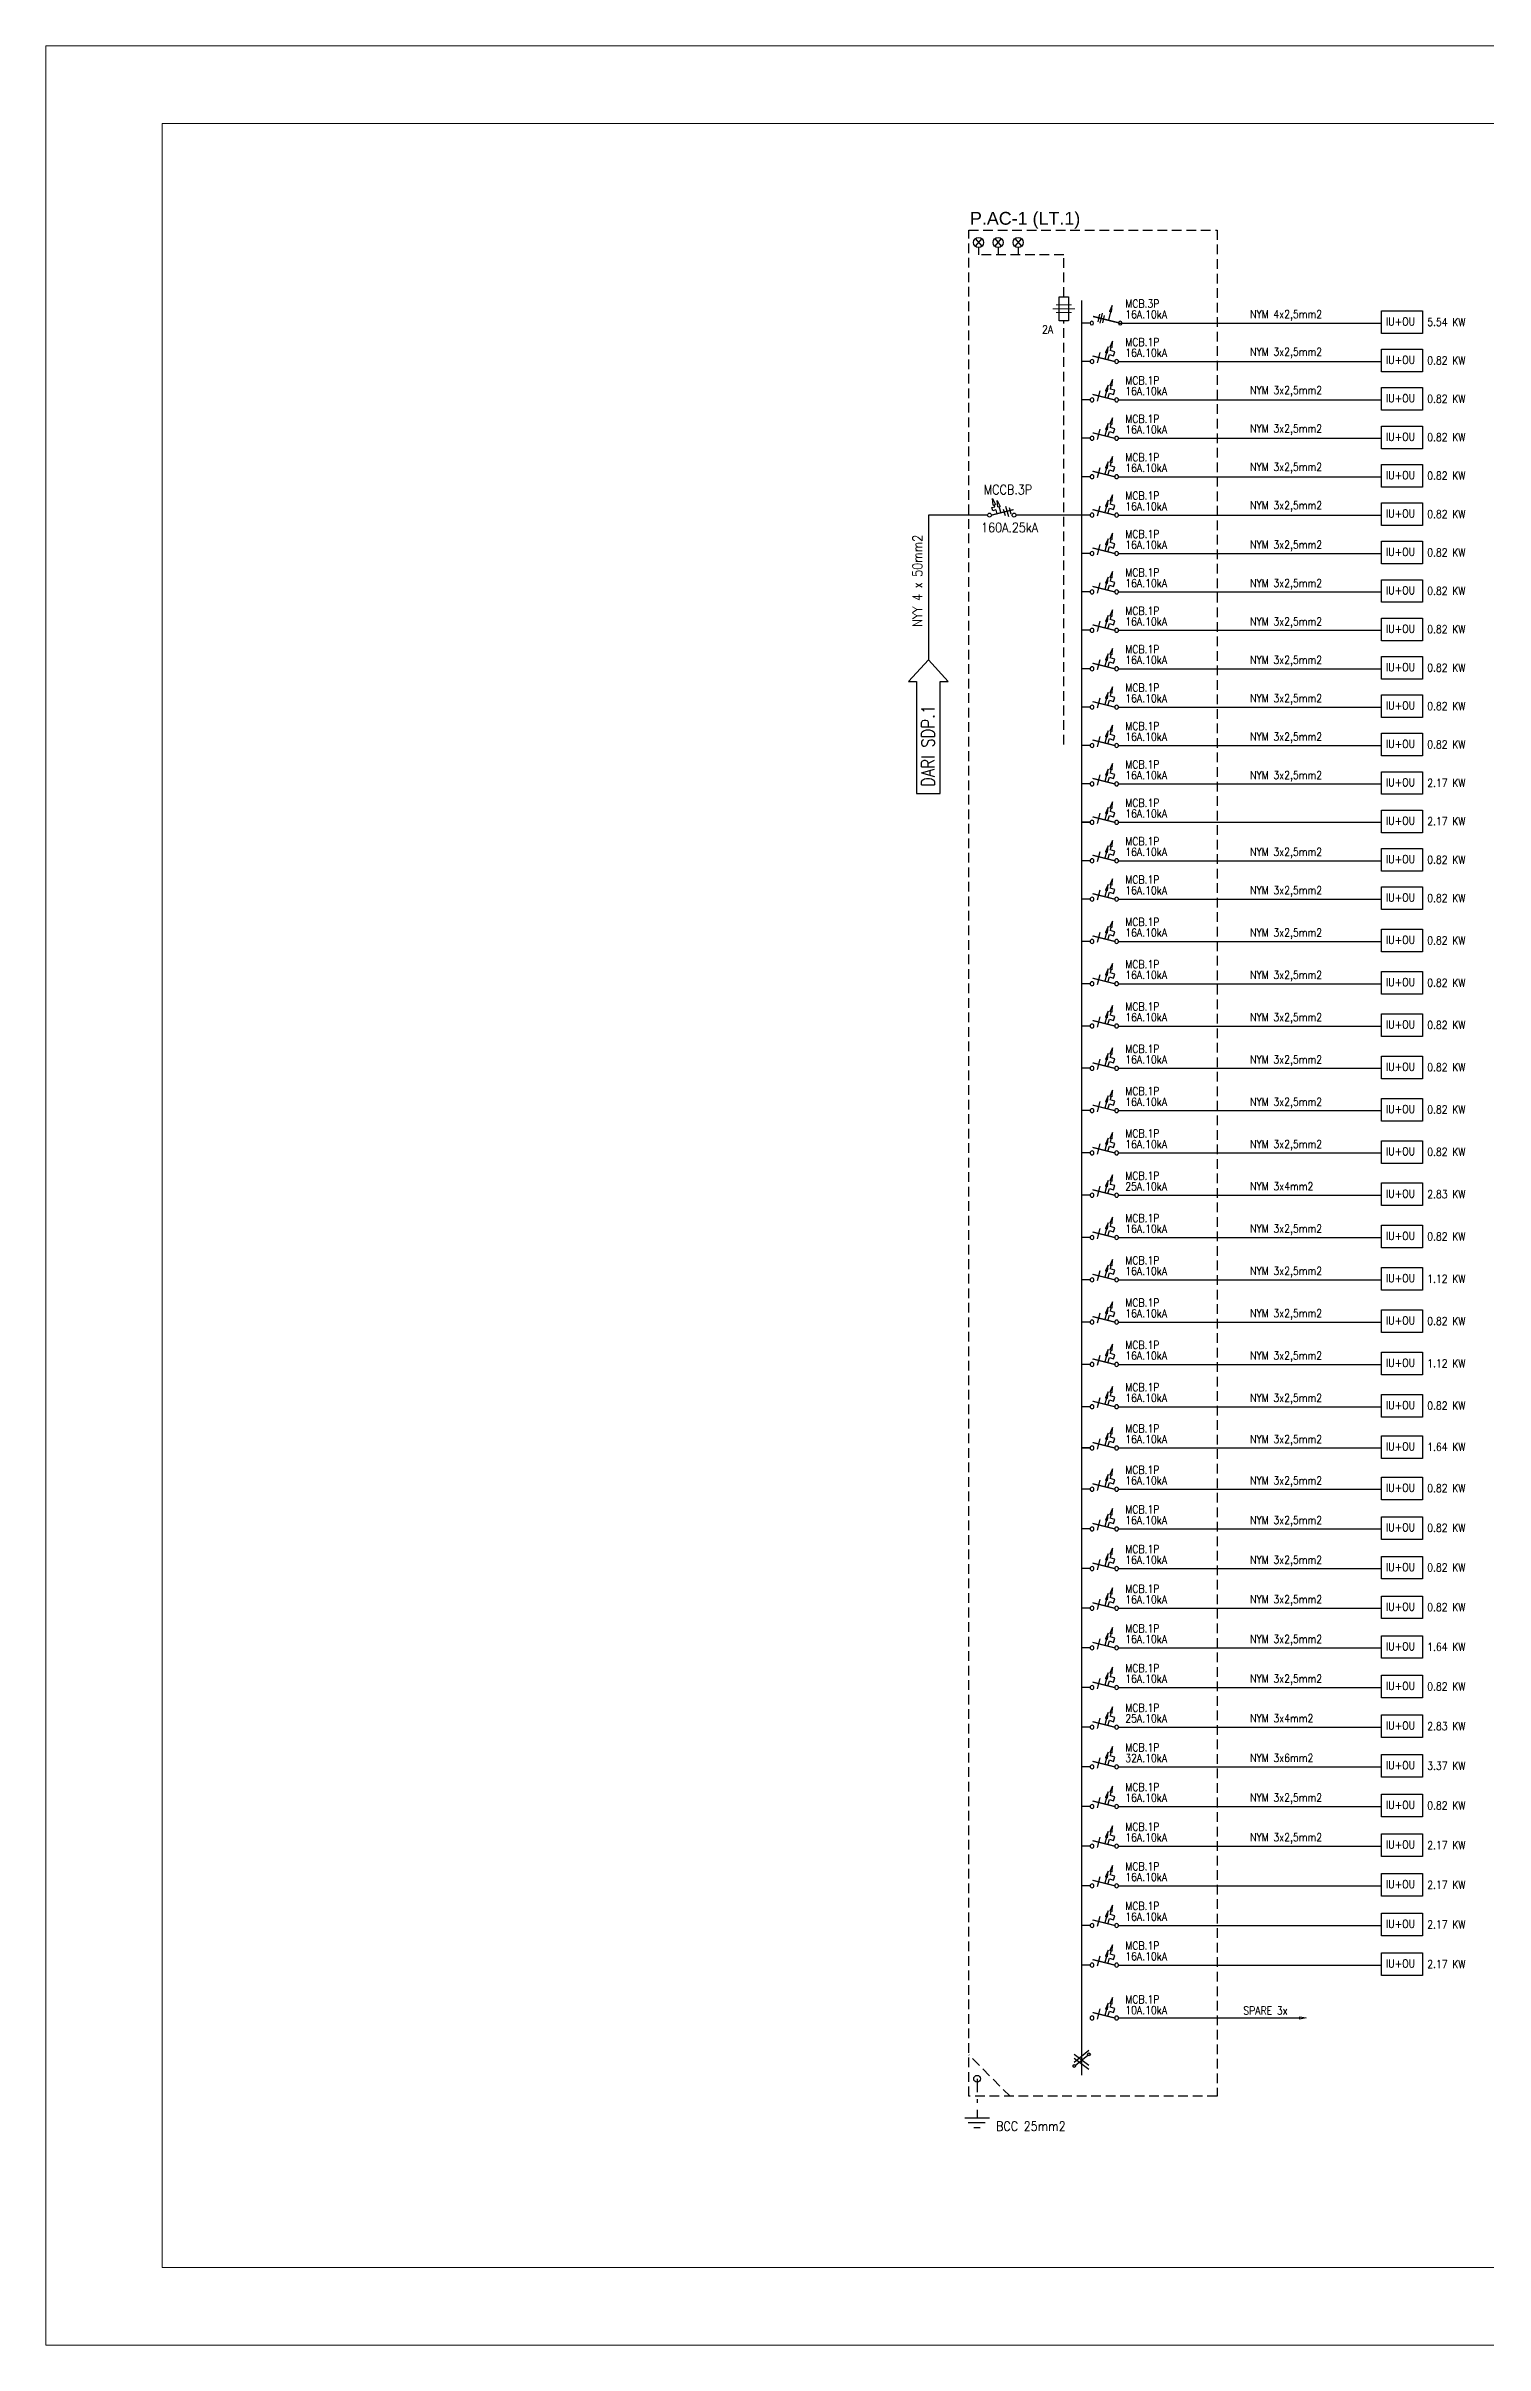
# Model space of a CAD drawing. Header units: inches. Extents: x 31310 to 32350, y 3900 to 5049.
# Drawn here: x 31918.7 to 31955.8, y 4480.9 to 4540.3 of the extents above; entities that cross this region are included whole.
import ezdxf

# ---------------------------------------------------------------- set-up
doc = ezdxf.new("R2010")
doc.units = ezdxf.units.IN
doc.header["$MEASUREMENT"] = 0
doc.linetypes.add('DASHDOT', pattern=[1, 0.5, -0.25, 0, -0.25])
doc.linetypes.add('HIDDEN', pattern=[0.375, 0.25, -0.125])
for name, color, linetype in [('-KOP', 7, 'Continuous'), ('-LINE', 1, 'Continuous'), ('-TXT', 7, 'Continuous'), ('WIRING', 4, 'Continuous')]:
    doc.layers.add(name, color=color, linetype=linetype)
doc.layers.add('-LAMP', color=1, linetype='Continuous', lineweight=18, true_color=0xff0a0a)
doc.layers.add('A-FURN-EQPM', color=177, linetype='Continuous', lineweight=0)
doc.layers.add('US-Elevation', color=9, linetype='Continuous', lineweight=5)
doc.styles.add('ARIAL', font='arial.ttf')
doc.styles.add('TXT', font='romans.shx', dxfattribs={"width": 0.85, "height": 0.25})

# ---------------------------------------------------------------- blocks, each defined once
blk = doc.blocks.new('_ClosedBlank')
at = {"color": 0, "linetype": 'ByBlock', "lineweight": -2}
for p, q in [((-1, 0.17), (0, 0)), ((-1, 0.17), (-1, -0.17)), ((0, 0), (-1, -0.17))]:
    blk.add_line(p, q, dxfattribs=at)
blk = doc.blocks.new('-MCB1PH')
at = {"layer": '-LINE', "color": 7}
for p, q in [((0.12, 0.299), (0.262, 0.34)), ((0.153, 0.172), (0.12, 0.299)), ((0.287, 0.215), (0.153, 0.172)), ((0.334, 0.053), (0.287, 0.215))]:
    blk.add_line(p, q, dxfattribs=at)
blk.add_lwpolyline([(0.237, 0.444), (0.262, 0.34)], dxfattribs=at)
at = {"layer": 'WIRING', "color": 7}
blk.add_line((0.585, 0.282), (0.673, -0.037), dxfattribs=at)
at = {"layer": 'WIRING', "const_width": 0.04}
blk.add_lwpolyline([(0.121, 0), (0.813, 0.173)], dxfattribs=at)
at = {"layer": 'WIRING', "color": 7}
blk.add_lwpolyline([(0.379, 0.269), (0.432, 0.078)], dxfattribs=at)
at = {"layer": 'WIRING'}
for centre in [(0.06, 0), (0.828, 0)]:
    blk.add_circle(centre, 0.0605, dxfattribs=at)
at = {"layer": '-LINE', "color": 7, "xscale": 0.1984500000224796, "yscale": 0.1984500000224796, "zscale": 0.1984500000224796, "rotation": 103.8965061108656}
blk.add_blockref('_ClosedBlank', (0.189, 0.636), dxfattribs=at)
at = {"layer": 'WIRING', "color": 7, "xscale": 0.1999999999999972, "yscale": 0.1999999999999972, "zscale": 0.1999999999999972, "rotation": 105.3991931955513}
blk.add_blockref('_ClosedBlank', (0.326, 0.462), dxfattribs=at)
blk = doc.blocks.new('-MCCB')
at = {"layer": 'WIRING', "color": 7}
for p, q in [((0.136, 0.233), (0.229, 0.258)), ((0.163, 0.134), (0.136, 0.233)), ((0.256, 0.16), (0.163, 0.134)), ((0.229, 0.258), (0.211, 0.322)), ((0.49, 0.19), (0.546, -0.013)), ((0.563, 0.278), (0.651, -0.04)), ((0.672, 0.24), (0.727, 0.037))]:
    blk.add_line(p, q, dxfattribs=at)
at = {"layer": 'WIRING', "const_width": 0.04}
blk.add_lwpolyline([(0.121, 0), (0.813, 0.173)], dxfattribs=at)
at = {"layer": 'WIRING', "color": 7}
for points in [[(0.256, 0.16), (0.288, 0.044)], [(0.357, 0.266), (0.41, 0.074)]]:
    blk.add_lwpolyline(points, dxfattribs=at)
at = {"layer": 'WIRING'}
for centre in [(0.06, 0), (0.828, 0)]:
    blk.add_circle(centre, 0.0605, dxfattribs=at)
at = {"layer": 'WIRING', "color": 7, "xscale": 0.1999999999999972, "yscale": 0.1999999999999972, "zscale": 0.1999999999999972, "rotation": 105.3991931955513}
for p in [(0.158, 0.515), (0.304, 0.458)]:
    blk.add_blockref('_ClosedBlank', p, dxfattribs=at)
blk = doc.blocks.new('-mcb3p')
at = {"layer": '-LINE', "color": 7}
for p, q in [((0.485, 0.007), (0.434, 0.215)), ((0.556, -0.004), (0.487, 0.275)), ((0.614, 0.038), (0.563, 0.247))]:
    blk.add_line(p, q, dxfattribs=at)
at = {"layer": '-LINE', "color": 2, "const_width": 0.04}
blk.add_lwpolyline([(0.049, 0.01), (0.755, 0.185)], dxfattribs=at)
at = {"layer": '-LINE', "color": 7}
blk.add_lwpolyline([(0.269, 0.31), (0.326, 0.079)], dxfattribs=at)
at = {"layer": '-LINE', "color": 2}
for centre in [(0, 0), (0.787, 0)]:
    blk.add_circle(centre, 0.05, dxfattribs=at)
at = {"layer": '-LINE', "color": 7, "xscale": 0.1800000000000017, "yscale": 0.1800000000000017, "zscale": 0.1800000000000017, "rotation": 103.8965061037899}
blk.add_blockref('_ClosedBlank', (0.226, 0.485), dxfattribs=at)
blk = doc.blocks.new('erthrhhrthre')
for p, q in [((-229.505, 130.043), (-229.505, 40.943)), ((-103.505, 130.043), (-229.505, 130.043)), ((-229.505, 40.943), (-103.505, 40.943))]:
    blk.add_line(p, q)
at = {"color": 5}
for p, q in [((-225.005, 127.043), (-225.005, 43.943)), ((-106.505, 127.043), (-225.005, 127.043)), ((-225.005, 43.943), (-106.505, 43.943))]:
    blk.add_line(p, q, dxfattribs=at)
at = {"layer": 'A-FURN-EQPM', "color": 0, "linetype": 'ByBlock', "lineweight": -2, "ltscale": 0.25}
blk.add_lwpolyline([(-229.505, 40.943), (-103.505, 40.943), (-103.505, 130.043), (-229.505, 130.043)], close=True, dxfattribs=at)

msp = doc.modelspace()

# ---------------------------------------------------------------- linework, layer by layer
at = {"layer": '-LAMP', "color": 7}
for p, q in [((31944.673, 4533.497), (31945.241, 4533.497)), ((31944.758, 4533.596), (31945.156, 4533.596)), ((31944.758, 4533.399), (31945.156, 4533.399))]:
    msp.add_line(p, q, dxfattribs=at)
at = {"layer": '-LINE', "color": 8}
for p, q in [((31942.671, 4535.31), (31942.838, 4535.112)), ((31942.838, 4535.31), (31942.671, 4535.112)), ((31943.342, 4535.31), (31943.175, 4535.112)), ((31943.175, 4535.31), (31943.342, 4535.112)), ((31943.695, 4535.31), (31943.862, 4535.112)), ((31943.862, 4535.31), (31943.695, 4535.112))]:
    msp.add_line(p, q, dxfattribs=at)
at = {"layer": '-LINE', "color": 7, "linetype": 'HIDDEN'}
for p, q in [((31942.755, 4535.081), (31942.755, 4534.889)), ((31944.957, 4534.889), (31942.755, 4534.889)), ((31943.258, 4535.081), (31943.258, 4534.889)), ((31943.779, 4535.081), (31943.779, 4534.889)), ((31944.957, 4533.808), (31944.957, 4534.889)), ((31944.957, 4522.243), (31944.957, 4533.187)), ((31943.57, 4487.313), (31942.5, 4488.387))]:
    msp.add_line(p, q, dxfattribs=at)
at = {"layer": '-LINE', "color": 7}
for p, q in [((31945.228, 4488.199), (31945.607, 4488.501)), ((31945.228, 4488.405), (31945.607, 4488.121)), ((31945.228, 4488.302), (31945.607, 4488.018)), ((31945.256, 4488.119), (31945.579, 4488.376)), ((31942.402, 4486.757), (31943.035, 4486.757)), ((31942.49, 4486.635), (31942.926, 4486.635)), ((31942.628, 4486.51), (31942.799, 4486.51))]:
    msp.add_line(p, q, dxfattribs=at)
at = {"layer": '-LINE', "color": 7, "linetype": 'DASHDOT', "ltscale": 0.7}
msp.add_line((31942.718, 4487.766), (31942.718, 4486.757), dxfattribs=at)
at = {"layer": '-LINE', "color": 7, "linetype": 'HIDDEN'}
msp.add_lwpolyline([(31942.5, 4535.529), (31948.915, 4535.529), (31948.915, 4487.313), (31942.5, 4487.313)], close=True, dxfattribs=at)
at = {"layer": '-LINE'}
msp.add_lwpolyline([(31944.836, 4533.808), (31945.078, 4533.808), (31945.078, 4533.187), (31944.836, 4533.187)], close=True, dxfattribs=at)
msp.add_lwpolyline([(31941.459, 4524.426), (31940.945, 4523.865), (31941.151, 4523.865), (31941.151, 4520.972), (31941.766, 4520.972), (31941.766, 4523.865), (31941.973, 4523.865), (31941.459, 4524.426)], dxfattribs=at)
for centre in [(31942.755, 4535.211), (31943.258, 4535.211), (31943.779, 4535.211)]:
    msp.add_circle(centre, 0.13, dxfattribs=at)
at = {"layer": '-LINE', "color": 7}
for centre in [(31945.607, 4488.398), (31945.228, 4488.096)]:
    msp.add_circle(centre, 0.0355, dxfattribs=at)
at = {"layer": '-LINE', "color": 7, "linetype": 'Continuous', "ltscale": 0.7}
msp.add_circle((31942.718, 4487.766), 0.0888, dxfattribs=at)
at = {"layer": 'WIRING', "color": 7}
for p, q in [((31945.63, 4533.127), (31945.411, 4533.127)), ((31945.637, 4533.127), (31945.417, 4533.127)), ((31946.371, 4533.127), (31953.162, 4533.127)), ((31945.637, 4532.135), (31945.417, 4532.135)), ((31946.371, 4532.135), (31953.162, 4532.135)), ((31945.637, 4531.143), (31945.417, 4531.143)), ((31946.371, 4531.143), (31953.162, 4531.143)), ((31945.637, 4530.151), (31945.417, 4530.151)), ((31946.371, 4530.151), (31953.162, 4530.151)), ((31945.637, 4529.158), (31945.417, 4529.158)), ((31946.371, 4529.158), (31953.162, 4529.158)), ((31945.637, 4528.166), (31945.417, 4528.166)), ((31946.371, 4528.166), (31953.162, 4528.166)), ((31945.637, 4527.174), (31945.417, 4527.174)), ((31946.371, 4527.174), (31953.162, 4527.174)), ((31945.637, 4526.182), (31945.417, 4526.182)), ((31946.371, 4526.182), (31953.162, 4526.182)), ((31945.637, 4525.19), (31945.417, 4525.19)), ((31946.371, 4525.19), (31953.162, 4525.19)), ((31945.63, 4524.197), (31945.411, 4524.197)), ((31945.637, 4524.197), (31945.417, 4524.197)), ((31945.637, 4524.197), (31945.417, 4524.197)), ((31945.637, 4524.197), (31945.417, 4524.197)), ((31946.371, 4524.197), (31953.162, 4524.197)), ((31945.63, 4523.205), (31945.411, 4523.205)), ((31945.637, 4523.205), (31945.417, 4523.205)), ((31945.637, 4523.205), (31945.417, 4523.205)), ((31945.637, 4523.205), (31945.417, 4523.205)), ((31946.371, 4523.205), (31953.162, 4523.205)), ((31945.63, 4522.213), (31945.411, 4522.213)), ((31945.637, 4522.213), (31945.417, 4522.213)), ((31945.637, 4522.213), (31945.417, 4522.213)), ((31945.637, 4522.213), (31945.417, 4522.213)), ((31946.371, 4522.213), (31953.162, 4522.213)), ((31945.63, 4521.221), (31945.411, 4521.221)), ((31945.637, 4521.221), (31945.417, 4521.221)), ((31945.637, 4521.221), (31945.417, 4521.221)), ((31945.637, 4521.221), (31945.417, 4521.221)), ((31946.371, 4521.221), (31953.162, 4521.221)), ((31945.63, 4520.228), (31945.411, 4520.228)), ((31945.637, 4520.229), (31945.417, 4520.229)), ((31945.637, 4520.229), (31945.417, 4520.229)), ((31945.637, 4520.229), (31945.417, 4520.229)), ((31946.371, 4520.229), (31953.162, 4520.229)), ((31945.63, 4519.236), (31945.411, 4519.236)), ((31945.637, 4519.236), (31945.417, 4519.236)), ((31945.637, 4519.236), (31945.417, 4519.236)), ((31945.637, 4519.236), (31945.417, 4519.236)), ((31946.371, 4519.236), (31953.162, 4519.236)), ((31945.63, 4518.244), (31945.411, 4518.244)), ((31945.637, 4518.244), (31945.417, 4518.244)), ((31945.637, 4518.244), (31945.417, 4518.244)), ((31945.637, 4518.244), (31945.417, 4518.244)), ((31946.371, 4518.244), (31953.162, 4518.244)), ((31945.63, 4517.151), (31945.411, 4517.151)), ((31945.637, 4517.151), (31945.417, 4517.151)), ((31945.637, 4517.151), (31945.417, 4517.151)), ((31945.637, 4517.151), (31945.417, 4517.151)), ((31946.371, 4517.151), (31953.162, 4517.151)), ((31945.63, 4516.058), (31945.411, 4516.058)), ((31945.637, 4516.059), (31945.417, 4516.059)), ((31945.637, 4516.059), (31945.417, 4516.059)), ((31945.637, 4516.059), (31945.417, 4516.059)), ((31946.371, 4516.059), (31953.162, 4516.059)), ((31945.63, 4514.966), (31945.411, 4514.966)), ((31945.637, 4514.966), (31945.417, 4514.966)), ((31945.637, 4514.966), (31945.417, 4514.966)), ((31945.637, 4514.966), (31945.417, 4514.966)), ((31946.371, 4514.966), (31953.162, 4514.966)), ((31945.63, 4513.873), (31945.411, 4513.873)), ((31945.637, 4513.873), (31945.417, 4513.873)), ((31945.637, 4513.873), (31945.417, 4513.873)), ((31945.637, 4513.873), (31945.417, 4513.873)), ((31946.371, 4513.873), (31953.162, 4513.873)), ((31945.63, 4512.78), (31945.411, 4512.78)), ((31945.637, 4512.78), (31945.417, 4512.78)), ((31945.637, 4512.78), (31945.417, 4512.78)), ((31945.637, 4512.78), (31945.417, 4512.78)), ((31946.371, 4512.78), (31953.162, 4512.78)), ((31945.63, 4511.687), (31945.411, 4511.687)), ((31945.637, 4511.687), (31945.417, 4511.687)), ((31945.637, 4511.687), (31945.417, 4511.687)), ((31945.637, 4511.687), (31945.417, 4511.687)), ((31946.371, 4511.687), (31953.162, 4511.687)), ((31945.63, 4510.594), (31945.411, 4510.594)), ((31945.637, 4510.594), (31945.417, 4510.594)), ((31945.637, 4510.594), (31945.417, 4510.594)), ((31945.637, 4510.594), (31945.417, 4510.594)), ((31946.371, 4510.594), (31953.162, 4510.594)), ((31945.63, 4509.501), (31945.411, 4509.501)), ((31945.637, 4509.502), (31945.417, 4509.502)), ((31945.637, 4509.502), (31945.417, 4509.502)), ((31945.637, 4509.502), (31945.417, 4509.502)), ((31946.371, 4509.502), (31953.162, 4509.502)), ((31945.63, 4508.409), (31945.411, 4508.409)), ((31945.637, 4508.409), (31945.417, 4508.409)), ((31945.637, 4508.409), (31945.417, 4508.409)), ((31945.637, 4508.409), (31945.417, 4508.409)), ((31946.371, 4508.409), (31953.162, 4508.409)), ((31945.63, 4507.316), (31945.411, 4507.316)), ((31945.637, 4507.316), (31945.417, 4507.316)), ((31945.637, 4507.316), (31945.417, 4507.316)), ((31945.637, 4507.316), (31945.417, 4507.316)), ((31946.371, 4507.316), (31953.162, 4507.316)), ((31945.63, 4506.223), (31945.411, 4506.223)), ((31945.637, 4506.223), (31945.417, 4506.223)), ((31945.637, 4506.223), (31945.417, 4506.223)), ((31945.637, 4506.223), (31945.417, 4506.223)), ((31946.371, 4506.223), (31953.162, 4506.223)), ((31945.63, 4505.13), (31945.411, 4505.13)), ((31945.637, 4505.13), (31945.417, 4505.13)), ((31945.637, 4505.13), (31945.417, 4505.13)), ((31945.637, 4505.13), (31945.417, 4505.13)), ((31946.371, 4505.13), (31953.162, 4505.13)), ((31945.63, 4504.063), (31945.411, 4504.063)), ((31945.637, 4504.064), (31945.417, 4504.064)), ((31945.637, 4504.064), (31945.417, 4504.064)), ((31945.637, 4504.064), (31945.417, 4504.064)), ((31946.371, 4504.064), (31953.162, 4504.064)), ((31945.63, 4502.997), (31945.411, 4502.997)), ((31945.637, 4502.997), (31945.417, 4502.997)), ((31945.637, 4502.997), (31945.417, 4502.997)), ((31945.637, 4502.997), (31945.417, 4502.997)), ((31946.371, 4502.997), (31953.162, 4502.997)), ((31945.63, 4501.972), (31945.411, 4501.972)), ((31945.637, 4501.972), (31945.417, 4501.972)), ((31945.637, 4501.972), (31945.417, 4501.972)), ((31945.637, 4501.972), (31945.417, 4501.972)), ((31946.371, 4501.972), (31953.162, 4501.972)), ((31945.63, 4500.948), (31945.411, 4500.948)), ((31945.637, 4500.948), (31945.417, 4500.948)), ((31945.637, 4500.948), (31945.417, 4500.948)), ((31945.637, 4500.948), (31945.417, 4500.948)), ((31946.371, 4500.948), (31953.162, 4500.948)), ((31945.63, 4499.923), (31945.411, 4499.923)), ((31945.637, 4499.923), (31945.417, 4499.923)), ((31945.637, 4499.923), (31945.417, 4499.923)), ((31945.637, 4499.923), (31945.417, 4499.923)), ((31946.371, 4499.923), (31953.162, 4499.923)), ((31945.63, 4498.899), (31945.411, 4498.899)), ((31945.637, 4498.899), (31945.417, 4498.899)), ((31945.637, 4498.899), (31945.417, 4498.899)), ((31945.637, 4498.899), (31945.417, 4498.899)), ((31946.371, 4498.899), (31953.162, 4498.899)), ((31945.63, 4497.874), (31945.411, 4497.874)), ((31945.637, 4497.874), (31945.417, 4497.874)), ((31945.637, 4497.874), (31945.417, 4497.874)), ((31945.637, 4497.874), (31945.417, 4497.874)), ((31946.371, 4497.874), (31953.162, 4497.874)), ((31945.63, 4496.849), (31945.411, 4496.849)), ((31945.637, 4496.85), (31945.417, 4496.85)), ((31945.637, 4496.85), (31945.417, 4496.85)), ((31945.637, 4496.85), (31945.417, 4496.85)), ((31946.371, 4496.85), (31953.162, 4496.85)), ((31945.63, 4495.825), (31945.411, 4495.825)), ((31945.637, 4495.825), (31945.417, 4495.825)), ((31945.637, 4495.825), (31945.417, 4495.825)), ((31945.637, 4495.825), (31945.417, 4495.825)), ((31946.371, 4495.825), (31953.162, 4495.825)), ((31945.63, 4494.8), (31945.411, 4494.8)), ((31945.637, 4494.801), (31945.417, 4494.801)), ((31945.637, 4494.801), (31945.417, 4494.801)), ((31945.637, 4494.801), (31945.417, 4494.801)), ((31946.371, 4494.801), (31953.162, 4494.801)), ((31945.63, 4493.776), (31945.411, 4493.776)), ((31945.637, 4493.776), (31945.417, 4493.776)), ((31945.637, 4493.776), (31945.417, 4493.776)), ((31945.637, 4493.776), (31945.417, 4493.776)), ((31946.371, 4493.776), (31953.162, 4493.776)), ((31945.63, 4492.751), (31945.411, 4492.751)), ((31945.637, 4492.752), (31945.417, 4492.752)), ((31945.637, 4492.752), (31945.417, 4492.752)), ((31945.637, 4492.752), (31945.417, 4492.752)), ((31946.371, 4492.752), (31953.162, 4492.752)), ((31945.63, 4491.727), (31945.411, 4491.727)), ((31945.637, 4491.727), (31945.417, 4491.727)), ((31945.637, 4491.727), (31945.417, 4491.727)), ((31945.637, 4491.727), (31945.417, 4491.727)), ((31946.371, 4491.727), (31953.162, 4491.727)), ((31945.63, 4490.702), (31945.411, 4490.702)), ((31945.637, 4490.703), (31945.417, 4490.703)), ((31945.637, 4490.703), (31945.417, 4490.703)), ((31945.637, 4490.703), (31945.417, 4490.703)), ((31946.371, 4490.703), (31953.162, 4490.703)), ((31946.371, 4489.337), (31951.051, 4489.337))]:
    msp.add_line(p, q, dxfattribs=at)
at = {"layer": 'WIRING'}
for p, q in [((31942.987, 4528.166), (31941.459, 4528.166)), ((31941.459, 4528.166), (31941.459, 4524.426)), ((31945.417, 4528.166), (31943.722, 4528.166))]:
    msp.add_line(p, q, dxfattribs=at)
at = {"layer": 'WIRING', "const_width": 0.0331}
msp.add_lwpolyline([(31945.417, 4533.715), (31945.417, 4487.857)], dxfattribs=at)
at = {"layer": 'WIRING'}
for points in [[(31953.162, 4533.443), (31954.22, 4533.443), (31954.22, 4532.858), (31953.162, 4532.858)], [(31953.162, 4532.451), (31954.22, 4532.451), (31954.22, 4531.866), (31953.162, 4531.866)], [(31953.162, 4531.459), (31954.22, 4531.459), (31954.22, 4530.874), (31953.162, 4530.874)], [(31953.162, 4530.466), (31954.22, 4530.466), (31954.22, 4529.882), (31953.162, 4529.882)], [(31953.162, 4529.474), (31954.22, 4529.474), (31954.22, 4528.889), (31953.162, 4528.889)], [(31953.162, 4528.482), (31954.22, 4528.482), (31954.22, 4527.897), (31953.162, 4527.897)], [(31953.162, 4527.49), (31954.22, 4527.49), (31954.22, 4526.905), (31953.162, 4526.905)], [(31953.162, 4526.498), (31954.22, 4526.498), (31954.22, 4525.913), (31953.162, 4525.913)], [(31953.162, 4525.505), (31954.22, 4525.505), (31954.22, 4524.921), (31953.162, 4524.921)], [(31953.162, 4524.513), (31954.22, 4524.513), (31954.22, 4523.928), (31953.162, 4523.928)], [(31953.162, 4523.521), (31954.22, 4523.521), (31954.22, 4522.936), (31953.162, 4522.936)], [(31953.162, 4522.529), (31954.22, 4522.529), (31954.22, 4521.944), (31953.162, 4521.944)], [(31953.162, 4521.537), (31954.22, 4521.537), (31954.22, 4520.952), (31953.162, 4520.952)], [(31953.162, 4520.544), (31954.22, 4520.544), (31954.22, 4519.96), (31953.162, 4519.96)], [(31953.162, 4519.552), (31954.22, 4519.552), (31954.22, 4518.967), (31953.162, 4518.967)], [(31953.162, 4518.56), (31954.22, 4518.56), (31954.22, 4517.975), (31953.162, 4517.975)], [(31953.162, 4517.467), (31954.22, 4517.467), (31954.22, 4516.882), (31953.162, 4516.882)], [(31953.162, 4516.374), (31954.22, 4516.374), (31954.22, 4515.79), (31953.162, 4515.79)], [(31953.162, 4515.281), (31954.22, 4515.281), (31954.22, 4514.697), (31953.162, 4514.697)], [(31953.162, 4514.189), (31954.22, 4514.189), (31954.22, 4513.604), (31953.162, 4513.604)], [(31953.162, 4513.096), (31954.22, 4513.096), (31954.22, 4512.511), (31953.162, 4512.511)], [(31953.162, 4512.003), (31954.22, 4512.003), (31954.22, 4511.418), (31953.162, 4511.418)], [(31953.162, 4510.91), (31954.22, 4510.91), (31954.22, 4510.325), (31953.162, 4510.325)], [(31953.162, 4509.817), (31954.22, 4509.817), (31954.22, 4509.233), (31953.162, 4509.233)], [(31953.162, 4508.725), (31954.22, 4508.725), (31954.22, 4508.14), (31953.162, 4508.14)], [(31953.162, 4507.632), (31954.22, 4507.632), (31954.22, 4507.047), (31953.162, 4507.047)], [(31953.162, 4506.539), (31954.22, 4506.539), (31954.22, 4505.954), (31953.162, 4505.954)], [(31953.162, 4505.446), (31954.22, 4505.446), (31954.22, 4504.861), (31953.162, 4504.861)], [(31953.162, 4504.379), (31954.22, 4504.379), (31954.22, 4503.795), (31953.162, 4503.795)], [(31953.162, 4503.312), (31954.22, 4503.312), (31954.22, 4502.728), (31953.162, 4502.728)], [(31953.162, 4502.288), (31954.22, 4502.288), (31954.22, 4501.703), (31953.162, 4501.703)], [(31953.162, 4501.263), (31954.22, 4501.263), (31954.22, 4500.679), (31953.162, 4500.679)], [(31953.162, 4500.239), (31954.22, 4500.239), (31954.22, 4499.654), (31953.162, 4499.654)], [(31953.162, 4499.214), (31954.22, 4499.214), (31954.22, 4498.63), (31953.162, 4498.63)], [(31953.162, 4498.19), (31954.22, 4498.19), (31954.22, 4497.605), (31953.162, 4497.605)], [(31953.162, 4497.165), (31954.22, 4497.165), (31954.22, 4496.581), (31953.162, 4496.581)], [(31953.162, 4496.141), (31954.22, 4496.141), (31954.22, 4495.556), (31953.162, 4495.556)], [(31953.162, 4495.116), (31954.22, 4495.116), (31954.22, 4494.532), (31953.162, 4494.532)], [(31953.162, 4494.092), (31954.22, 4494.092), (31954.22, 4493.507), (31953.162, 4493.507)], [(31953.162, 4493.067), (31954.22, 4493.067), (31954.22, 4492.483), (31953.162, 4492.483)], [(31953.162, 4492.043), (31954.22, 4492.043), (31954.22, 4491.458), (31953.162, 4491.458)], [(31953.162, 4491.018), (31954.22, 4491.018), (31954.22, 4490.434), (31953.162, 4490.434)]]:
    msp.add_lwpolyline(points, close=True, dxfattribs=at)

# ---------------------------------------------------------------- block references
at = {"layer": '-LINE', "xscale": -0.9334688790858272, "yscale": 0.9334688790869669, "zscale": 0.9334688790869499}
msp.add_blockref('-mcb3p', (31946.415, 4533.127), dxfattribs=at)
at = {"layer": 'US-Elevation', "color": 1, "xscale": 0.6666666666678794, "yscale": 0.6666666666678794, "zscale": 0.6666666666678794}
msp.add_blockref('erthrhhrthre', (32071.663, 4453.592), dxfattribs=at)
at = {"layer": 'WIRING'}
for name, p, xscale, yscale, zscale in [('-MCB1PH', (31946.371, 4532.135), -0.8268396392139225, 0.8268396392139225, 0.8268396392139225), ('-MCB1PH', (31946.371, 4531.143), -0.8268396392139225, 0.8268396392139225, 0.8268396392139225), ('-MCB1PH', (31946.371, 4530.151), -0.8268396392139225, 0.8268396392139225, 0.8268396392139225), ('-MCB1PH', (31946.371, 4529.158), -0.8268396392139225, 0.8268396392139225, 0.8268396392139225), ('-MCB1PH', (31946.371, 4528.166), -0.8268396392139225, 0.8268396392139225, 0.8268396392139225), ('-MCCB', (31942.987, 4528.166), 0.8268396392139225, 0.8268396392139225, 0.8268396392139225), ('-MCB1PH', (31946.371, 4527.174), -0.8268396392139225, 0.8268396392139225, 0.8268396392139225), ('-MCB1PH', (31946.371, 4526.182), -0.8268396392139225, 0.8268396392139225, 0.8268396392139225), ('-MCB1PH', (31946.371, 4525.19), -0.8268396392139225, 0.8268396392139225, 0.8268396392139225), ('-MCB1PH', (31946.371, 4524.197), -0.8268396392139225, 0.8268396392139225, 0.8268396392139225), ('-MCB1PH', (31946.371, 4523.205), -0.8268396392139225, 0.8268396392139225, 0.8268396392139225), ('-MCB1PH', (31946.371, 4522.213), -0.8268396392139225, 0.8268396392139225, 0.8268396392139225), ('-MCB1PH', (31946.371, 4521.221), -0.8268396392139225, 0.8268396392139225, 0.8268396392139225), ('-MCB1PH', (31946.371, 4520.229), -0.8268396392139225, 0.8268396392139225, 0.8268396392139225), ('-MCB1PH', (31946.371, 4519.236), -0.8268396392139225, 0.8268396392139225, 0.8268396392139225), ('-MCB1PH', (31946.371, 4518.244), -0.8268396392139225, 0.8268396392139225, 0.8268396392139225), ('-MCB1PH', (31946.371, 4517.151), -0.8268396392139225, 0.8268396392139225, 0.8268396392139225), ('-MCB1PH', (31946.371, 4516.059), -0.8268396392139225, 0.8268396392139225, 0.8268396392139225), ('-MCB1PH', (31946.371, 4514.966), -0.8268396392139225, 0.8268396392139225, 0.8268396392139225), ('-MCB1PH', (31946.371, 4513.873), -0.8268396392139225, 0.8268396392139225, 0.8268396392139225), ('-MCB1PH', (31946.371, 4512.78), -0.8268396392139225, 0.8268396392139225, 0.8268396392139225), ('-MCB1PH', (31946.371, 4511.687), -0.8268396392139225, 0.8268396392139225, 0.8268396392139225), ('-MCB1PH', (31946.371, 4510.594), -0.8268396392139225, 0.8268396392139225, 0.8268396392139225), ('-MCB1PH', (31946.371, 4509.502), -0.8268396392139225, 0.8268396392139225, 0.8268396392139225), ('-MCB1PH', (31946.371, 4508.409), -0.8268396392139225, 0.8268396392139225, 0.8268396392139225), ('-MCB1PH', (31946.371, 4507.316), -0.8268396392139225, 0.8268396392139225, 0.8268396392139225), ('-MCB1PH', (31946.371, 4506.223), -0.8268396392139225, 0.8268396392139225, 0.8268396392139225), ('-MCB1PH', (31946.371, 4505.13), -0.8268396392139225, 0.8268396392139225, 0.8268396392139225), ('-MCB1PH', (31946.371, 4504.064), -0.8268396392139225, 0.8268396392139225, 0.8268396392139225), ('-MCB1PH', (31946.371, 4502.997), -0.8268396392139225, 0.8268396392139225, 0.8268396392139225), ('-MCB1PH', (31946.371, 4501.972), -0.8268396392139225, 0.8268396392139225, 0.8268396392139225), ('-MCB1PH', (31946.371, 4500.948), -0.8268396392139225, 0.8268396392139225, 0.8268396392139225), ('-MCB1PH', (31946.371, 4499.923), -0.8268396392139225, 0.8268396392139225, 0.8268396392139225), ('-MCB1PH', (31946.371, 4498.899), -0.8268396392139225, 0.8268396392139225, 0.8268396392139225), ('-MCB1PH', (31946.371, 4497.874), -0.8268396392139225, 0.8268396392139225, 0.8268396392139225), ('-MCB1PH', (31946.371, 4496.85), -0.8268396392139225, 0.8268396392139225, 0.8268396392139225), ('-MCB1PH', (31946.371, 4495.825), -0.8268396392139225, 0.8268396392139225, 0.8268396392139225), ('-MCB1PH', (31946.371, 4494.801), -0.8268396392139225, 0.8268396392139225, 0.8268396392139225), ('-MCB1PH', (31946.371, 4493.776), -0.8268396392139225, 0.8268396392139225, 0.8268396392139225), ('-MCB1PH', (31946.371, 4492.752), -0.8268396392139225, 0.8268396392139225, 0.8268396392139225), ('-MCB1PH', (31946.371, 4491.727), -0.8268396392139225, 0.8268396392139225, 0.8268396392139225), ('-MCB1PH', (31946.371, 4490.703), -0.8268396392139225, 0.8268396392139225, 0.8268396392139225), ('-MCB1PH', (31946.371, 4489.337), -0.8268396392139225, 0.8268396392139225, 0.8268396392139225), ('_ClosedBlank', (31951.216, 4489.337), 0.1653679277937537, 0.1653679277937537, 0.1653679277937537)]:
    msp.add_blockref(name, p, dxfattribs=dict(at, xscale=xscale, yscale=yscale, zscale=zscale))

# ---------------------------------------------------------------- texts
at = {"layer": '-KOP', "color": 2, "ltscale": 0.5, "style": 'ARIAL'}
msp.add_text('P.AC-1 (LT.1)', height=0.33074, dxfattribs=at).set_placement((31942.532, 4535.669))
at = {"layer": '-TXT', "style": 'TXT', "width": 0.85}
for s, height, p in [('MCB.3P', 0.2067, (31946.546, 4533.527)), ('16A.10kA', 0.2067, (31946.546, 4533.25)), ('NYM 4x2,5mm2', 0.20671, (31949.77, 4533.254)), ('2A', 0.2067, (31944.396, 4532.861)), ('IU+OU', 0.2067, (31953.278, 4533.064)), ('5.54 KW', 0.2067, (31954.346, 4533.051)), ('MCB.1P', 0.2067, (31946.546, 4532.535)), ('16A.10kA', 0.2067, (31946.546, 4532.258)), ('NYM 3x2,5mm2', 0.20671, (31949.77, 4532.285)), ('IU+OU', 0.2067, (31953.278, 4532.072)), ('0.82 KW ', 0.2067, (31954.346, 4532.059)), ('MCB.1P', 0.2067, (31946.546, 4531.542)), ('16A.10kA', 0.2067, (31946.546, 4531.266)), ('NYM 3x2,5mm2', 0.20671, (31949.77, 4531.293)), ('IU+OU', 0.2067, (31953.278, 4531.08)), ('0.82 KW ', 0.2067, (31954.346, 4531.067)), ('MCB.1P', 0.2067, (31946.546, 4530.55)), ('16A.10kA', 0.2067, (31946.546, 4530.274)), ('NYM 3x2,5mm2', 0.20671, (31949.77, 4530.3)), ('IU+OU', 0.2067, (31953.278, 4530.087)), ('0.82 KW ', 0.2067, (31954.346, 4530.075)), ('MCB.1P', 0.2067, (31946.546, 4529.558)), ('16A.10kA', 0.2067, (31946.546, 4529.282)), ('NYM 3x2,5mm2', 0.20671, (31949.77, 4529.308)), ('IU+OU', 0.2067, (31953.278, 4529.095)), ('0.82 KW ', 0.2067, (31954.346, 4529.082)), ('MCCB.3P', 0.2481, (31942.891, 4528.7)), ('MCB.1P', 0.2067, (31946.546, 4528.566)), ('16A.10kA', 0.2067, (31946.546, 4528.289)), ('NYM 3x2,5mm2', 0.20671, (31949.77, 4528.316)), ('IU+OU', 0.2067, (31953.278, 4528.103)), ('0.82 KW ', 0.2067, (31954.346, 4528.09)), ('160A.25kA', 0.2481, (31942.82, 4527.722)), ('MCB.1P', 0.2067, (31946.546, 4527.574)), ('16A.10kA', 0.2067, (31946.546, 4527.297)), ('NYM 3x2,5mm2', 0.20671, (31949.77, 4527.3)), ('IU+OU', 0.2067, (31953.278, 4527.111)), ('0.82 KW ', 0.2067, (31954.346, 4527.098)), ('MCB.1P', 0.2067, (31946.546, 4526.581)), ('16A.10kA', 0.2067, (31946.546, 4526.305)), ('NYM 3x2,5mm2', 0.20671, (31949.77, 4526.308)), ('IU+OU', 0.2067, (31953.278, 4526.119)), ('0.82 KW ', 0.2067, (31954.346, 4526.106)), ('MCB.1P', 0.2067, (31946.546, 4525.589)), ('16A.10kA', 0.2067, (31946.546, 4525.313)), ('NYM 3x2,5mm2', 0.20671, (31949.77, 4525.316)), ('IU+OU', 0.2067, (31953.278, 4525.126)), ('0.82 KW ', 0.2067, (31954.346, 4525.114)), ('MCB.1P', 0.2067, (31946.546, 4524.597)), ('MCB.1P', 0.2067, (31946.546, 4524.597)), ('16A.10kA', 0.2067, (31946.546, 4524.321)), ('NYM 3x2,5mm2', 0.20671, (31949.77, 4524.324)), ('IU+OU', 0.2067, (31953.278, 4524.134)), ('0.82 KW ', 0.2067, (31954.346, 4524.121)), ('MCB.1P', 0.2067, (31946.546, 4523.605)), ('MCB.1P', 0.2067, (31946.546, 4523.605)), ('16A.10kA', 0.2067, (31946.546, 4523.328)), ('NYM 3x2,5mm2', 0.20671, (31949.77, 4523.332)), ('IU+OU', 0.2067, (31953.278, 4523.142)), ('0.82 KW ', 0.2067, (31954.346, 4523.129)), ('MCB.1P', 0.2067, (31946.546, 4522.613)), ('MCB.1P', 0.2067, (31946.546, 4522.613)), ('16A.10kA', 0.2067, (31946.546, 4522.336)), ('NYM 3x2,5mm2', 0.20671, (31949.77, 4522.339)), ('IU+OU', 0.2067, (31953.278, 4522.15)), ('0.82 KW ', 0.2067, (31954.346, 4522.137)), ('MCB.1P', 0.2067, (31946.546, 4521.62)), ('MCB.1P', 0.2067, (31946.546, 4521.62)), ('16A.10kA', 0.2067, (31946.546, 4521.344)), ('NYM 3x2,5mm2', 0.20671, (31949.77, 4521.347)), ('IU+OU', 0.2067, (31953.278, 4521.158)), ('2.17 KW', 0.2067, (31954.346, 4521.145)), ('MCB.1P', 0.2067, (31946.546, 4520.628)), ('MCB.1P', 0.2067, (31946.546, 4520.628)), ('16A.10kA', 0.2067, (31946.546, 4520.352)), ('IU+OU', 0.2067, (31953.278, 4520.165)), ('2.17 KW', 0.2067, (31954.346, 4520.153)), ('MCB.1P', 0.2067, (31946.546, 4519.636)), ('MCB.1P', 0.2067, (31946.546, 4519.636)), ('16A.10kA', 0.2067, (31946.546, 4519.36)), ('NYM 3x2,5mm2', 0.20671, (31949.77, 4519.363)), ('IU+OU', 0.2067, (31953.278, 4519.173)), ('0.82 KW ', 0.2067, (31954.346, 4519.16)), ('MCB.1P', 0.2067, (31946.546, 4518.644)), ('MCB.1P', 0.2067, (31946.546, 4518.644)), ('16A.10kA', 0.2067, (31946.546, 4518.367)), ('NYM 3x2,5mm2', 0.20671, (31949.77, 4518.37)), ('IU+OU', 0.2067, (31953.278, 4518.181)), ('0.82 KW ', 0.2067, (31954.346, 4518.168)), ('MCB.1P', 0.2067, (31946.546, 4517.551)), ('MCB.1P', 0.2067, (31946.546, 4517.551)), ('16A.10kA', 0.2067, (31946.546, 4517.275)), ('NYM 3x2,5mm2', 0.20671, (31949.77, 4517.278)), ('IU+OU', 0.2067, (31953.278, 4517.088)), ('0.82 KW ', 0.2067, (31954.346, 4517.075)), ('MCB.1P', 0.2067, (31946.546, 4516.458)), ('MCB.1P', 0.2067, (31946.546, 4516.458)), ('16A.10kA', 0.2067, (31946.546, 4516.182)), ('NYM 3x2,5mm2', 0.20671, (31949.77, 4516.185)), ('IU+OU', 0.2067, (31953.278, 4515.995)), ('0.82 KW ', 0.2067, (31954.346, 4515.982)), ('MCB.1P', 0.2067, (31946.546, 4515.365)), ('MCB.1P', 0.2067, (31946.546, 4515.365)), ('16A.10kA', 0.2067, (31946.546, 4515.089)), ('NYM 3x2,5mm2', 0.20671, (31949.77, 4515.092)), ('IU+OU', 0.2067, (31953.278, 4514.902)), ('0.82 KW ', 0.2067, (31954.346, 4514.89)), ('MCB.1P', 0.2067, (31946.546, 4514.272)), ('MCB.1P', 0.2067, (31946.546, 4514.272)), ('16A.10kA', 0.2067, (31946.546, 4513.996)), ('NYM 3x2,5mm2', 0.20671, (31949.77, 4513.999)), ('IU+OU', 0.2067, (31953.278, 4513.81)), ('0.82 KW ', 0.2067, (31954.346, 4513.797)), ('MCB.1P', 0.2067, (31946.546, 4513.18)), ('MCB.1P', 0.2067, (31946.546, 4513.18)), ('16A.10kA', 0.2067, (31946.546, 4512.903)), ('NYM 3x2,5mm2', 0.20671, (31949.77, 4512.906)), ('IU+OU', 0.2067, (31953.278, 4512.717)), ('0.82 KW ', 0.2067, (31954.346, 4512.704)), ('MCB.1P', 0.2067, (31946.546, 4512.087)), ('MCB.1P', 0.2067, (31946.546, 4512.087)), ('16A.10kA', 0.2067, (31946.546, 4511.81)), ('NYM 3x2,5mm2', 0.20671, (31949.77, 4511.814)), ('IU+OU', 0.2067, (31953.278, 4511.624)), ('0.82 KW ', 0.2067, (31954.346, 4511.611)), ('25A.10kA', 0.2067, (31946.546, 4510.718)), ('MCB.1P', 0.2067, (31946.546, 4510.994)), ('MCB.1P', 0.2067, (31946.546, 4510.994)), ('NYM 3x4mm2', 0.2067, (31949.77, 4510.721)), ('IU+OU', 0.2067, (31953.278, 4510.531)), ('2.83 KW ', 0.2067, (31954.346, 4510.518)), ('MCB.1P', 0.2067, (31946.546, 4509.901)), ('MCB.1P', 0.2067, (31946.546, 4509.901)), ('16A.10kA', 0.2067, (31946.546, 4509.625)), ('NYM 3x2,5mm2', 0.20671, (31949.77, 4509.628)), ('IU+OU', 0.2067, (31953.278, 4509.438)), ('0.82 KW ', 0.2067, (31954.346, 4509.426)), ('MCB.1P', 0.2067, (31946.546, 4508.808)), ('MCB.1P', 0.2067, (31946.546, 4508.808)), ('16A.10kA', 0.2067, (31946.546, 4508.532)), ('NYM 3x2,5mm2', 0.20671, (31949.77, 4508.535)), ('IU+OU', 0.2067, (31953.278, 4508.346)), ('1.12 KW ', 0.2067, (31954.346, 4508.333)), ('MCB.1P', 0.2067, (31946.546, 4507.716)), ('MCB.1P', 0.2067, (31946.546, 4507.716)), ('16A.10kA', 0.2067, (31946.546, 4507.439)), ('NYM 3x2,5mm2', 0.20671, (31949.77, 4507.442)), ('IU+OU', 0.2067, (31953.278, 4507.253)), ('0.82 KW ', 0.2067, (31954.346, 4507.24)), ('MCB.1P', 0.2067, (31946.546, 4506.623)), ('MCB.1P', 0.2067, (31946.546, 4506.623)), ('16A.10kA', 0.2067, (31946.546, 4506.346)), ('NYM 3x2,5mm2', 0.20671, (31949.77, 4506.35)), ('IU+OU', 0.2067, (31953.278, 4506.16)), ('1.12 KW ', 0.2067, (31954.346, 4506.147)), ('MCB.1P', 0.2067, (31946.546, 4505.53)), ('MCB.1P', 0.2067, (31946.546, 4505.53)), ('16A.10kA', 0.2067, (31946.546, 4505.254)), ('NYM 3x2,5mm2', 0.20671, (31949.77, 4505.257)), ('IU+OU', 0.2067, (31953.278, 4505.067)), ('0.82 KW ', 0.2067, (31954.346, 4505.054)), ('MCB.1P', 0.2067, (31946.546, 4504.463)), ('MCB.1P', 0.2067, (31946.546, 4504.463)), ('16A.10kA', 0.2067, (31946.546, 4504.187)), ('NYM 3x2,5mm2', 0.20671, (31949.77, 4504.19)), ('IU+OU', 0.2067, (31953.278, 4504)), ('1.64 KW ', 0.2067, (31954.346, 4503.988)), ('MCB.1P', 0.2067, (31946.546, 4503.396)), ('MCB.1P', 0.2067, (31946.546, 4503.396)), ('16A.10kA', 0.2067, (31946.546, 4503.12)), ('NYM 3x2,5mm2', 0.20671, (31949.77, 4503.123)), ('IU+OU', 0.2067, (31953.278, 4502.933)), ('0.82 KW ', 0.2067, (31954.346, 4502.921)), ('MCB.1P', 0.2067, (31946.546, 4502.372)), ('MCB.1P', 0.2067, (31946.546, 4502.372)), ('16A.10kA', 0.2067, (31946.546, 4502.095)), ('NYM 3x2,5mm2', 0.20671, (31949.77, 4502.099)), ('IU+OU', 0.2067, (31953.278, 4501.909)), ('0.82 KW ', 0.2067, (31954.346, 4501.896)), ('MCB.1P', 0.2067, (31946.546, 4501.347)), ('MCB.1P', 0.2067, (31946.546, 4501.347)), ('16A.10kA', 0.2067, (31946.546, 4501.071)), ('NYM 3x2,5mm2', 0.20671, (31949.77, 4501.074)), ('IU+OU', 0.2067, (31953.278, 4500.884)), ('0.82 KW ', 0.2067, (31954.346, 4500.872)), ('MCB.1P', 0.2067, (31946.546, 4500.323)), ('MCB.1P', 0.2067, (31946.546, 4500.323)), ('16A.10kA', 0.2067, (31946.546, 4500.046)), ('NYM 3x2,5mm2', 0.20671, (31949.77, 4500.05)), ('IU+OU', 0.2067, (31953.278, 4499.86)), ('0.82 KW ', 0.2067, (31954.346, 4499.847)), ('MCB.1P', 0.2067, (31946.546, 4499.298)), ('MCB.1P', 0.2067, (31946.546, 4499.298)), ('16A.10kA', 0.2067, (31946.546, 4499.022)), ('NYM 3x2,5mm2', 0.20671, (31949.77, 4499.025)), ('IU+OU', 0.2067, (31953.278, 4498.835)), ('1.64 KW ', 0.2067, (31954.346, 4498.823)), ('MCB.1P', 0.2067, (31946.546, 4498.274)), ('MCB.1P', 0.2067, (31946.546, 4498.274)), ('16A.10kA', 0.2067, (31946.546, 4497.997)), ('NYM 3x2,5mm2', 0.20671, (31949.77, 4498.001)), ('IU+OU', 0.2067, (31953.278, 4497.811)), ('0.82 KW ', 0.2067, (31954.346, 4497.798)), ('25A.10kA', 0.2067, (31946.546, 4496.973)), ('MCB.1P', 0.2067, (31946.546, 4497.249)), ('MCB.1P', 0.2067, (31946.546, 4497.249)), ('NYM 3x4mm2', 0.2067, (31949.77, 4496.976)), ('IU+OU', 0.2067, (31953.278, 4496.786)), ('2.83 KW ', 0.2067, (31954.346, 4496.774)), ('32A.10kA', 0.2067, (31946.546, 4495.948)), ('MCB.1P', 0.2067, (31946.546, 4496.225)), ('MCB.1P', 0.2067, (31946.546, 4496.225)), ('NYM 3x6mm2', 0.2067, (31949.77, 4495.952)), ('MCB.1P', 0.2067, (31946.546, 4495.2)), ('MCB.1P', 0.2067, (31946.546, 4495.2)), ('IU+OU', 0.2067, (31953.278, 4495.762)), ('3.37 KW ', 0.2067, (31954.346, 4495.749)), ('16A.10kA', 0.2067, (31946.546, 4494.924)), ('NYM 3x2,5mm2', 0.20671, (31949.77, 4494.927)), ('IU+OU', 0.2067, (31953.278, 4494.737)), ('0.82 KW ', 0.2067, (31954.346, 4494.725)), ('MCB.1P', 0.2067, (31946.546, 4494.176)), ('MCB.1P', 0.2067, (31946.546, 4494.176)), ('16A.10kA', 0.2067, (31946.546, 4493.899)), ('NYM 3x2,5mm2', 0.20671, (31949.77, 4493.902)), ('IU+OU', 0.2067, (31953.278, 4493.713)), ('2.17 KW ', 0.2067, (31954.346, 4493.7)), ('MCB.1P', 0.2067, (31946.546, 4493.151)), ('MCB.1P', 0.2067, (31946.546, 4493.151)), ('16A.10kA', 0.2067, (31946.546, 4492.875)), ('IU+OU', 0.2067, (31953.278, 4492.688)), ('2.17 KW ', 0.2067, (31954.346, 4492.676)), ('MCB.1P', 0.2067, (31946.546, 4492.127)), ('MCB.1P', 0.2067, (31946.546, 4492.127)), ('16A.10kA', 0.2067, (31946.546, 4491.85)), ('IU+OU', 0.2067, (31953.278, 4491.664)), ('2.17 KW ', 0.2067, (31954.346, 4491.651)), ('MCB.1P', 0.2067, (31946.546, 4491.102)), ('MCB.1P', 0.2067, (31946.546, 4491.102)), ('16A.10kA', 0.2067, (31946.546, 4490.826)), ('IU+OU', 0.2067, (31953.278, 4490.639)), ('2.17 KW ', 0.2067, (31954.346, 4490.627)), ('MCB.1P', 0.2067, (31946.546, 4489.714)), ('10A.10kA', 0.2067, (31946.546, 4489.437)), ('SPARE 3x', 0.2067, (31949.595, 4489.424)), ('BCC 25mm2', 0.2481, (31943.206, 4486.417))]:
    msp.add_text(s, height=height, dxfattribs=at).set_placement(p)
for s, height, p in [('NYY 4 x 50mm2', 0.24805, (31941.3, 4525.281)), ('DARI SDP.1', 0.3307, (31941.613, 4521.146))]:
    msp.add_text(s, height=height, rotation=90, dxfattribs=at).set_placement(p)

doc.saveas('drawing.dxf')
